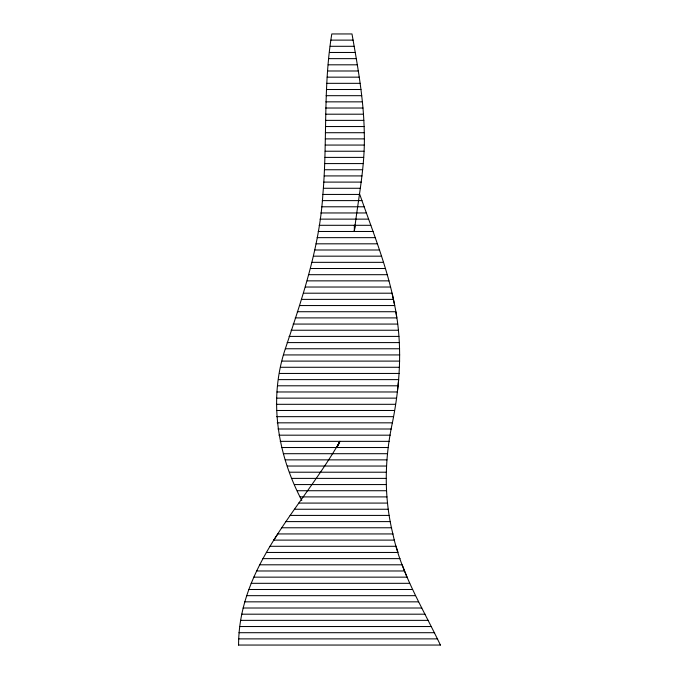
<?xml version="1.0" encoding="UTF-8"?>
<svg xmlns="http://www.w3.org/2000/svg" width="679" height="679" viewBox="0 0 679 679"><rect width="100%" height="100%" fill="white"/><g stroke="black" fill="none" stroke-linecap="round" stroke-linejoin="round"><path stroke-width="1.02" d="M301.799 500.431C277.355 454.149 268.383 399.125 285.333 348.76C302.062 298.48 319.554 247.801 322.873 194.44L359.785 194.44C372.576 231.081 387.361 267.288 394.711 305.55C402.723 344.278 400.169 384.297 392.377 422.83C384.484 459.394 383.813 497.52 392.886 533.94C401.23 573.882 423.102 608.681 440.399 645.05M322.873 194.44C327.49 141.028 323.009 87.065 331.802 33.95L351.994 33.95C357.748 66.618 363.766 99.44 364.267 132.711C365.37 165.982 358.113 198.624 354.345 231.48L354.345 225.301M238.575 645.05C238.736 564.546 302.783 506.857 339.924 441.35L336.843 447.52L339.814 441.35L338.057 445.755M273.781 540.111L277.813 533.94M330.979 40.12L353.08 40.12M330.198 46.299L354.158 46.299M329.476 52.47L355.244 52.47M328.806 58.64L356.297 58.64M328.195 64.811L357.332 64.811M327.651 70.989L358.325 70.989M327.176 77.16L359.267 77.16M326.76 83.33L360.167 83.33M326.404 89.501L360.982 89.501M326.115 95.68L361.737 95.68M325.878 101.85L362.408 101.85M325.708 108.02L362.976 108.02M325.581 114.199L363.469 114.199M325.487 120.37L363.842 120.37M325.428 126.54L364.114 126.54M325.377 132.711L364.267 132.711M325.317 138.889L364.3 138.889M325.249 145.06L364.224 145.06M325.156 151.23L364.003 151.23M325.02 157.401L363.698 157.401M324.825 163.58L363.24 163.58M324.57 169.75L362.696 169.75M324.256 175.92L362.034 175.92M323.875 182.099L361.27 182.099M323.408 188.27L360.439 188.27M322.27 200.611L361.966 200.611M321.591 206.789L364.148 206.789M320.853 212.96L366.388 212.96M320.038 219.13L368.612 219.13M319.147 225.301L370.853 225.301M318.188 231.48L373.068 231.48M317.144 237.65L375.258 237.65M316.015 243.82L377.422 243.82M314.793 249.999L379.519 249.999M313.477 256.17L381.581 256.17M312.068 262.34L383.55 262.34M310.558 268.511L385.46 268.511M308.937 274.689L387.259 274.689M307.205 280.86L388.982 280.86M305.38 287.03L390.586 287.03M303.462 293.201L392.08 293.201L394.711 305.55L299.414 305.55M301.468 299.38L393.464 299.38M297.309 311.72L395.84 311.72L396.74 317.899L295.195 317.899M293.099 324.07L397.673 324.07M291.079 330.24L398.378 330.24M289.05 336.411L398.946 336.411M287.158 342.589L399.354 342.589M285.333 348.76L399.6 348.76M283.661 354.93L399.727 354.93M282.099 361.101L399.685 361.101M280.733 367.28L399.481 367.28M279.485 373.45L399.142 373.45M278.492 379.62L398.683 379.62L397.351 391.97L276.99 391.97M277.618 385.799L398.081 385.799M276.591 398.14L396.502 398.14M276.37 404.311L395.568 404.311M276.438 410.489L394.55 410.489M276.692 416.66L393.489 416.66M277.202 422.83L392.394 422.83M277.991 429.001L391.316 429.001M278.942 435.18L390.255 435.18M280.198 441.35L389.262 441.35M281.641 447.52L388.346 447.52M283.338 453.699L387.573 453.699M285.231 459.87L386.962 459.87M287.344 466.04L386.495 466.04M289.619 472.211L386.198 472.211M292.106 478.389L315.896 478.389M316.219 478.389L386.13 478.389M294.669 484.56L311.678 484.56M311.916 484.56L386.232 484.56M297.377 490.73L386.512 490.73M300.16 496.901L386.971 496.901M298.76 503.08L387.599 503.08M294.414 509.25L388.388 509.25M290.103 515.42L389.33 515.42M285.859 521.599L390.425 521.599M281.726 527.77L391.656 527.77M277.652 533.94L393.039 533.94M273.756 540.111L394.558 540.111M269.945 546.289L396.23 546.289M266.346 552.46L398.064 552.46L396.044 546.289M262.892 558.63L400.05 558.63M259.641 564.801L402.197 564.801L407.018 577.15L253.759 577.15M256.586 570.98L404.523 570.98M251.128 583.32L409.683 583.32M248.777 589.499L412.518 589.499M246.596 595.67L415.497 595.67M244.712 601.84L418.612 601.84M243.057 608.011L421.812 608.011M241.639 614.189L425.062 614.189M240.519 620.36L428.305 620.36M239.628 626.53L431.479 626.53M238.983 632.701L434.653 632.701M238.635 638.88L437.649 638.88M238.541 645.05L440.459 645.05M354.777 225.301L354.37 231.48L354.777 225.301"/></g></svg>
